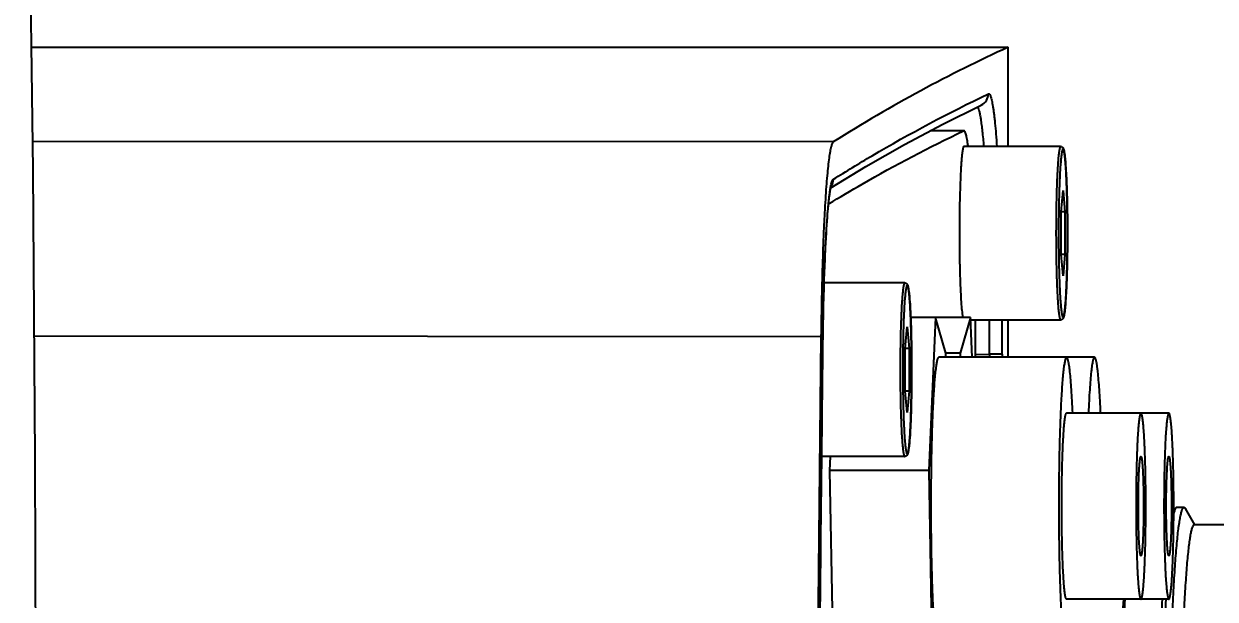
# Model space of a CAD drawing. Header units: millimetres. Extents: x 5828 to 6704, y 123 to 421.
# Drawn here: x 6437.538 to 6440.739, y 216.2 to 217.746 of the extents above; entities that cross this region are included whole.
import ezdxf

# ---------------------------------------------------------------- set-up
doc = ezdxf.new("R2010")
doc.units = ezdxf.units.MM
doc.layers.add('外形图', color=7, linetype='Continuous')
doc.layers.add('尺寸标注', color=7, linetype='Continuous')
doc.styles.add('微软雅黑', font='msyh.ttc', dxfattribs={"height": 1.5})
doc.dimstyles.new('尺寸标注_1_15比例', dxfattribs={"dimtxt": 1.5, "dimasz": 1.25, "dimexe": 0.5, "dimexo": 0.4, "dimgap": 0.5, "dimtad": 1, "dimdec": 1, "dimlfac": 15, "dimdsep": 46, "dimtxsty": '微软雅黑', "dimcen": 0.09, "dimadec": 0, "dimazin": 0, "dimtp": 0.01, "dimtm": 0.01, "dimtfac": 1, "dimtdec": 1, "dimtofl": 0, "dimtmove": 0, "dimatfit": 3, "dimfxl": 1, "dimtolj": 1, "dimarcsym": 0})

# ---------------------------------------------------------------- blocks, each defined once
blk = doc.blocks.new('*D790')
at = {"layer": 'Defpoints', "color": 0}
for p in [(6431.8498, 222.0224), (6429.7498, 214.45), (6431.8498, 214.4501)]:
    blk.add_point(p, dxfattribs=at)
at = {"layer": '尺寸标注', "color": 0, "lineweight": -2}
for p, q in [((6429.7498, 214.85), (6429.7498, 222.5224)), ((6431.8498, 214.8501), (6431.8498, 222.5224)), ((6428.4998, 222.0224), (6427.2498, 222.0224)), ((6433.0998, 222.0224), (6439.0354, 222.0224))]:
    blk.add_line(p, q, dxfattribs=at)
at = {"layer": '尺寸标注', "color": 0}
for points in [[(6428.4998, 221.814), (6428.4998, 222.2307), (6429.7498, 222.0224)], [(6433.0998, 222.2307), (6433.0998, 221.814), (6431.8498, 222.0224)]]:
    blk.add_solid(points, dxfattribs=at)
at = {"layer": '尺寸标注', "color": 0, "insert": (6436.6926, 223.3019), "char_height": 1.5, "attachment_point": 5, "style": '微软雅黑'}
blk.add_mtext('\\A1;31.5', dxfattribs=at)
blk = doc.blocks.new('*D791')
at = {"layer": 'Defpoints', "color": 0}
for p in [(6429.7498, 214.45), (6429.7498, 213.5834), (6447.9848, 213.5834)]:
    blk.add_point(p, dxfattribs=at)
at = {"layer": '尺寸标注', "color": 0, "lineweight": -2}
for p, q in [((6447.9848, 215.7), (6447.9848, 216.95)), ((6430.1498, 214.45), (6448.4848, 214.45)), ((6430.1498, 213.5834), (6448.4848, 213.5834)), ((6447.9848, 212.3334), (6447.9848, 208.1098))]:
    blk.add_line(p, q, dxfattribs=at)
at = {"layer": '尺寸标注', "color": 0}
for points in [[(6447.7765, 215.7), (6448.1932, 215.7), (6447.9848, 214.45)], [(6448.1932, 212.3334), (6447.7765, 212.3334), (6447.9848, 213.5834)]]:
    blk.add_solid(points, dxfattribs=at)
at = {"layer": '尺寸标注', "color": 0, "insert": (6446.7058, 209.5966), "char_height": 1.5, "attachment_point": 5, "rotation": 90, "style": '微软雅黑'}
blk.add_mtext('\\A1;13', dxfattribs=at)

msp = doc.modelspace()

# ---------------------------------------------------------------- linework, layer by layer
at = {"layer": '外形图', "color": 7, "linetype": 'Continuous'}
for p, q in [((6437.5589, 217.6834), (6440.1832, 217.6834)), ((6440.1832, 217.4167), (6440.1832, 217.6834)), ((6440.1109, 217.5278), (6440.1108, 217.5278)), ((6440.0634, 217.4586), (6439.9734, 217.4586)), ((6440.0642, 217.4587), (6439.9738, 217.4587)), ((6440.0642, 217.4587), (6440.0634, 217.4586)), ((6439.7131, 217.4288), (6437.5624, 217.43)), ((6440.3239, 217.4167), (6440.0643, 217.4167)), ((6440.3254, 217.2407), (6440.3306, 217.298)), ((6440.3306, 217.298), (6440.3358, 217.2407)), ((6440.3358, 217.2407), (6440.3254, 217.2407)), ((6440.3254, 217.126), (6440.3254, 217.2407)), ((6440.3358, 217.2407), (6440.3358, 217.126)), ((6440.3358, 217.126), (6440.3254, 217.126)), ((6440.3306, 217.0687), (6440.3254, 217.126)), ((6440.3358, 217.126), (6440.3306, 217.0687)), ((6439.9052, 217.05), (6439.6888, 217.05)), ((6440.0819, 216.9572), (6439.9212, 216.9572)), ((6439.9878, 216.9572), (6439.9696, 216.5459)), ((6440.0155, 216.8613), (6439.9878, 216.9572)), ((6440.0819, 216.9572), (6440.0541, 216.8613)), ((6440.0866, 216.85), (6440.0819, 216.9572)), ((6440.3239, 216.95), (6440.0822, 216.95)), ((6440.1832, 216.85), (6440.1832, 216.95)), ((6439.6802, 216.9054), (6437.5665, 216.9071)), ((6439.9067, 216.874), (6439.9119, 216.9314)), ((6439.9119, 216.9314), (6439.9171, 216.874)), ((6439.6853, 216.8835), (6439.6853, 216.8838)), ((6439.6853, 216.8838), (6439.6854, 216.8835)), ((6439.9171, 216.874), (6439.9067, 216.874)), ((6439.9067, 216.7594), (6439.9067, 216.874)), ((6439.9171, 216.874), (6439.9171, 216.7594)), ((6440.4152, 216.85), (6439.9973, 216.85)), ((6440.0541, 216.8613), (6440.0155, 216.8613)), ((6440.0157, 216.85), (6440.0155, 216.8613)), ((6440.0541, 216.8613), (6440.0539, 216.85)), ((6440.0956, 216.85), (6440.0956, 216.8587)), ((6440.0956, 216.8576), (6440.1329, 216.8583)), ((6440.1674, 216.8583), (6440.1329, 216.8583)), ((6440.1329, 216.8583), (6440.1329, 216.85)), ((6440.1674, 216.8583), (6440.1674, 216.85)), ((6439.9171, 216.7594), (6439.9067, 216.7594)), ((6439.9119, 216.702), (6439.9067, 216.7594)), ((6439.9171, 216.7594), (6439.9119, 216.702)), ((6440.6149, 216.7), (6440.3402, 216.7)), ((6439.9052, 216.5834), (6439.6821, 216.5834)), ((6439.7049, 216.5834), (6439.7033, 216.5459)), ((6439.9696, 216.5459), (6439.7033, 216.5459)), ((6439.7033, 216.5459), (6439.7128, 216.0387)), ((6439.9696, 216.5459), (6439.9791, 216.0387)), ((6440.656, 216.4467), (6440.636, 216.4467)), ((6440.6846, 216.4), (6440.6596, 216.4436)), ((6441.0279, 216.4), (6440.6829, 216.4)), ((6440.6149, 216.2), (6440.3402, 216.2))]:
    msp.add_line(p, q, dxfattribs=at)
for points in [[(6437.6369, 212.0135), (6437.6133, 212.6519), (6437.5942, 213.3746), (6437.5814, 214.153), (6437.5746, 214.9626), (6437.5714, 215.7785), (6437.5687, 216.5793), (6437.5634, 217.3535), (6437.5534, 218.0912), (6437.5383, 218.7667)], [(6439.7066, 217.3054), (6439.801, 217.3628), (6439.9043, 217.4218), (6440.0076, 217.4768), (6440.1109, 217.5278)], [(6439.6854, 216.8835), (6439.6857, 216.9095), (6439.6861, 216.9365), (6439.6866, 216.963), (6439.6872, 216.9885), (6439.6878, 217.0127), (6439.6884, 217.0356), (6439.689, 217.0569), (6439.6897, 217.0767), (6439.6904, 217.0951), (6439.6911, 217.1124), (6439.6918, 217.1286), (6439.6925, 217.1437), (6439.6932, 217.1579), (6439.6939, 217.1712), (6439.6946, 217.1836), (6439.6953, 217.1951), (6439.696, 217.2059), (6439.6967, 217.216), (6439.6974, 217.2255), (6439.6981, 217.2343), (6439.6987, 217.2425), (6439.6994, 217.2501), (6439.7001, 217.2571), (6439.7007, 217.2636), (6439.7013, 217.2695), (6439.702, 217.2749), (6439.7025, 217.2798), (6439.7031, 217.2842), (6439.7036, 217.2881), (6439.7042, 217.2917), (6439.7047, 217.2949), (6439.7051, 217.2978), (6439.7056, 217.3003), (6439.706, 217.3025), (6439.7064, 217.3045), (6439.7068, 217.3062), (6439.7071, 217.3076), (6439.7074, 217.3088), (6439.7076, 217.3098), (6439.7079, 217.3106), (6439.708, 217.3111), (6439.7081, 217.3114), (6439.7081, 217.3114)], [(6439.6854, 211.15), (6439.6822, 211.4464), (6439.6793, 211.7456), (6439.6767, 212.046), (6439.6746, 212.3474), (6439.6728, 212.6497), (6439.6713, 212.9526), (6439.6702, 213.2562), (6439.6695, 213.5601), (6439.6691, 213.8643), (6439.6691, 214.1686), (6439.6695, 214.4728), (6439.6702, 214.7769), (6439.6713, 215.0805), (6439.6728, 215.3836), (6439.6746, 215.6859), (6439.6767, 215.9874), (6439.6793, 216.2878), (6439.6822, 216.5869), (6439.6854, 216.8835)]]:
    msp.add_lwpolyline(points, dxfattribs=at)
for centre, radius, start, end in [((6440.0966, 217.5579), 0.0333, 295.4549, 0.1046), ((6439.68, 217.3282), 0.0333, 330.4356, 0.1055), ((6439.6801, 217.3281), 0.0332, 325.8816, 330.4282), ((6428.7183, 216.8588), 11.3773, 359.99959, 0.45956), ((6427.7323, 216.8696), 12.4007, 359.94759, 0.37174), ((6426.9031, 216.8584), 13.2643, 359.99923, 0.39579)]:
    msp.add_arc(centre, radius, start, end, dxfattribs=at)
for centre, major_axis, start_param, end_param in [((6441.4353, -782.0312), (0, 1000), 0.023895, 0.032867), ((6440.3703, 214.0167), (0, 13.4821), 1.354859, 1.786734)]:
    msp.add_ellipse(centre, major_axis=major_axis, ratio=0.052408, start_param=start_param, end_param=end_param, dxfattribs=at)
for points, knots in [([(6439.7133, 217.3282), (6439.7477, 217.3498), (6439.8832, 217.4323), (6440.0233, 217.5073), (6440.1299, 217.5579)], [0, 0, 0, 0, 0.256151, 1, 1, 1, 1]), ([(6440.1299, 217.5579), (6440.1301, 217.558), (6440.1306, 217.5582), (6440.1314, 217.5581), (6440.1322, 217.5576), (6440.1334, 217.5565), (6440.1347, 217.5543), (6440.1362, 217.5507), (6440.1377, 217.5458), (6440.1391, 217.5398), (6440.1406, 217.5326), (6440.1421, 217.5242), (6440.1435, 217.5146), (6440.1449, 217.5039), (6440.1463, 217.492), (6440.1482, 217.474), (6440.1505, 217.4488), (6440.1521, 217.4279), (6440.1528, 217.4168)], [0, 0, 0, 0, 0.005469, 0.010792, 0.016768, 0.023977, 0.043249, 0.069921, 0.104412, 0.1469, 0.197443, 0.255994, 0.322474, 0.396792, 0.478845, 0.568513, 0.770049, 1, 1, 1, 1]), ([(6440.1008, 217.5229), (6440.1012, 217.5223), (6440.102, 217.5208), (6440.1036, 217.517), (6440.1055, 217.5106), (6440.1075, 217.5009), (6440.1096, 217.4888), (6440.1116, 217.4742), (6440.1145, 217.45), (6440.1162, 217.4306), (6440.1173, 217.4169)], [0, 0, 0, 0, 0.020494, 0.046371, 0.114979, 0.206502, 0.320931, 0.457993, 0.617251, 1, 1, 1, 1]), ([(6439.7005, 217.262), (6439.7305, 217.2802), (6439.849, 217.3503), (6439.9709, 217.4145), (6440.0634, 217.4586)], [0, 0, 0, 0, 0.255295, 1, 1, 1, 1]), ([(6440.0757, 217.4169), (6440.0753, 217.4201), (6440.0744, 217.4262), (6440.0731, 217.4347), (6440.0717, 217.4419), (6440.0702, 217.4478), (6440.0688, 217.4524), (6440.0676, 217.4555), (6440.0665, 217.4572), (6440.0658, 217.4581), (6440.065, 217.4586), (6440.0645, 217.4587), (6440.0642, 217.4587)], [0, 0, 0, 0, 0.221194, 0.41458, 0.579869, 0.716922, 0.825833, 0.907173, 0.93804, 0.962971, 0.98298, 1, 1, 1, 1]), ([(6439.7131, 217.4288), (6439.7126, 217.4284), (6439.7114, 217.4271), (6439.7101, 217.4244), (6439.7087, 217.4206), (6439.7066, 217.4134), (6439.7042, 217.4017), (6439.7016, 217.3843), (6439.699, 217.3626), (6439.6965, 217.3369), (6439.6941, 217.3073), (6439.6918, 217.2739), (6439.6897, 217.2371), (6439.687, 217.1817), (6439.6842, 217.1059), (6439.6817, 217.0084), (6439.6806, 216.9405), (6439.6802, 216.9054)], [0, 0, 0, 0, 0.003914, 0.00957, 0.017172, 0.026794, 0.052169, 0.085689, 0.127192, 0.176426, 0.233078, 0.296774, 0.367089, 0.443552, 0.612818, 0.799993, 1, 1, 1, 1]), ([(6440.0643, 217.4167), (6440.0641, 217.4167), (6440.0636, 217.4164), (6440.0631, 217.4156), (6440.0625, 217.4144), (6440.062, 217.4128), (6440.0615, 217.4106), (6440.0609, 217.408), (6440.0604, 217.405), (6440.0597, 217.4), (6440.0588, 217.3927), (6440.0579, 217.3826), (6440.057, 217.371), (6440.0558, 217.3524), (6440.0545, 217.326), (6440.0534, 217.2911), (6440.0525, 217.2526), (6440.0521, 217.2118), (6440.052, 217.1701), (6440.0523, 217.1289), (6440.053, 217.0894), (6440.0541, 217.053), (6440.0554, 217.0209), (6440.057, 216.994), (6440.0586, 216.9754), (6440.0601, 216.9638), (6440.0609, 216.9591), (6440.0613, 216.9571)], [0, 0, 0, 0, 0.001304, 0.003262, 0.006105, 0.009901, 0.014672, 0.020424, 0.027152, 0.034849, 0.053095, 0.07503, 0.100485, 0.129257, 0.195802, 0.272517, 0.356913, 0.446245, 0.537607, 0.628026, 0.714558, 0.79439, 0.864928, 0.923889, 0.969381, 0.986615, 1, 1, 1, 1]), ([(6440.3239, 217.4167), (6440.3237, 217.4167), (6440.3233, 217.4165), (6440.323, 217.416), (6440.3225, 217.4153), (6440.322, 217.414), (6440.3215, 217.4121), (6440.3209, 217.4095), (6440.3203, 217.4065), (6440.3197, 217.4029), (6440.319, 217.3971), (6440.318, 217.3885), (6440.317, 217.3768), (6440.3161, 217.3632), (6440.3152, 217.3478), (6440.3144, 217.3309), (6440.3134, 217.3057), (6440.3125, 217.2715), (6440.3118, 217.2283), (6440.3116, 217.1834), (6440.3118, 217.1384), (6440.3125, 217.0952), (6440.3134, 217.061), (6440.3144, 217.0358), (6440.3152, 217.0189), (6440.3161, 217.0036), (6440.317, 216.99), (6440.318, 216.9782), (6440.319, 216.9697), (6440.3197, 216.9638), (6440.3203, 216.9603), (6440.3209, 216.9572), (6440.3215, 216.9547), (6440.322, 216.9527), (6440.3225, 216.9514), (6440.323, 216.9507), (6440.3233, 216.9503), (6440.3237, 216.95), (6440.3239, 216.95)], [0, 0, 0, 0, 0.001411, 0.002394, 0.00362, 0.006867, 0.011226, 0.016719, 0.023346, 0.031101, 0.039968, 0.060967, 0.086158, 0.11531, 0.148147, 0.184358, 0.223596, 0.309629, 0.402955, 0.5, 0.597045, 0.690371, 0.776404, 0.815642, 0.851853, 0.88469, 0.913842, 0.939033, 0.960032, 0.968899, 0.976654, 0.983281, 0.988774, 0.993133, 0.99638, 0.997606, 0.998589, 1, 1, 1, 1]), ([(6440.3239, 217.4167), (6440.3248, 217.4167), (6440.3266, 217.4164), (6440.329, 217.4149), (6440.3307, 217.4127), (6440.3319, 217.4102), (6440.3326, 217.4077), (6440.3333, 217.4049), (6440.3341, 217.4004), (6440.3351, 217.3936), (6440.3362, 217.384), (6440.3376, 217.3675), (6440.3387, 217.3487), (6440.3397, 217.3278), (6440.3404, 217.3098), (6440.341, 217.2907), (6440.3417, 217.2633), (6440.3423, 217.2274), (6440.3425, 217.1834), (6440.3423, 217.1394), (6440.3417, 217.1035), (6440.341, 217.076), (6440.3404, 217.0569), (6440.3397, 217.039), (6440.3387, 217.018), (6440.3376, 216.9992), (6440.3362, 216.9827), (6440.3351, 216.9731), (6440.3341, 216.9663), (6440.3333, 216.9618), (6440.3326, 216.9591), (6440.3319, 216.9566), (6440.3307, 216.9541), (6440.329, 216.9519), (6440.3266, 216.9504), (6440.3248, 216.95), (6440.3239, 216.95)], [0, 0, 0, 0, 0.00593, 0.010902, 0.017755, 0.022968, 0.028203, 0.034058, 0.040762, 0.057052, 0.077338, 0.101572, 0.161144, 0.19596, 0.233709, 0.274031, 0.31654, 0.406461, 0.500001, 0.593541, 0.683462, 0.72597, 0.766292, 0.804041, 0.838858, 0.898429, 0.922663, 0.942948, 0.959239, 0.965943, 0.971797, 0.977032, 0.982245, 0.989098, 0.99407, 1, 1, 1, 1]), ([(6440.3306, 217.41), (6440.3303, 217.41), (6440.33, 217.4098), (6440.3297, 217.4094), (6440.3292, 217.4087), (6440.3287, 217.4074), (6440.3282, 217.4055), (6440.3276, 217.4031), (6440.3271, 217.4001), (6440.3265, 217.3966), (6440.3258, 217.391), (6440.3249, 217.3826), (6440.3239, 217.3712), (6440.323, 217.358), (6440.3221, 217.3431), (6440.3213, 217.3267), (6440.3204, 217.3022), (6440.3195, 217.269), (6440.3188, 217.227), (6440.3186, 217.1834), (6440.3188, 217.1397), (6440.3195, 217.0977), (6440.3204, 217.0645), (6440.3213, 217.04), (6440.3221, 217.0236), (6440.323, 217.0087), (6440.3239, 216.9955), (6440.3249, 216.9841), (6440.3258, 216.9758), (6440.3265, 216.9701), (6440.3271, 216.9666), (6440.3276, 216.9637), (6440.3282, 216.9612), (6440.3287, 216.9593), (6440.3292, 216.9581), (6440.3297, 216.9573), (6440.33, 216.9569), (6440.3303, 216.9567), (6440.3306, 216.9567)], [0, 0, 0, 0, 0.001411, 0.002394, 0.00362, 0.006867, 0.011226, 0.016719, 0.023346, 0.031101, 0.039968, 0.060967, 0.086158, 0.11531, 0.148147, 0.184358, 0.223596, 0.309629, 0.402955, 0.5, 0.597045, 0.690371, 0.776404, 0.815642, 0.851853, 0.88469, 0.913842, 0.939033, 0.960032, 0.968899, 0.976654, 0.983281, 0.988774, 0.993133, 0.99638, 0.997606, 0.998589, 1, 1, 1, 1]), ([(6440.3306, 216.9567), (6440.3308, 216.9567), (6440.3311, 216.9569), (6440.3315, 216.9573), (6440.3319, 216.9581), (6440.3324, 216.9593), (6440.3329, 216.9612), (6440.3335, 216.9637), (6440.334, 216.9666), (6440.3346, 216.9701), (6440.3354, 216.9758), (6440.3363, 216.9841), (6440.3372, 216.9955), (6440.3382, 217.0087), (6440.339, 217.0236), (6440.3398, 217.04), (6440.3407, 217.0645), (6440.3416, 217.0977), (6440.3423, 217.1397), (6440.3425, 217.1834), (6440.3423, 217.227), (6440.3416, 217.269), (6440.3407, 217.3022), (6440.3398, 217.3267), (6440.339, 217.3431), (6440.3382, 217.358), (6440.3372, 217.3712), (6440.3363, 217.3826), (6440.3354, 217.391), (6440.3346, 217.3966), (6440.334, 217.4001), (6440.3335, 217.4031), (6440.3329, 217.4055), (6440.3324, 217.4074), (6440.3319, 217.4087), (6440.3315, 217.4094), (6440.3311, 217.4098), (6440.3308, 217.41), (6440.3306, 217.41)], [0, 0, 0, 0, 0.001411, 0.002394, 0.00362, 0.006867, 0.011226, 0.016719, 0.023346, 0.031101, 0.039968, 0.060967, 0.086158, 0.11531, 0.148147, 0.184358, 0.223596, 0.309629, 0.402955, 0.5, 0.597045, 0.690371, 0.776404, 0.815642, 0.851853, 0.88469, 0.913842, 0.939033, 0.960032, 0.968899, 0.976654, 0.983281, 0.988774, 0.993133, 0.99638, 0.997606, 0.998589, 1, 1, 1, 1]), ([(6439.7071, 217.3117), (6439.7076, 217.3139), (6439.7085, 217.3177), (6439.71, 217.3226), (6439.7113, 217.3258), (6439.7124, 217.3275), (6439.713, 217.3281), (6439.7133, 217.3282)], [0, 0, 0, 0, 0.370696, 0.659127, 0.866579, 0.941634, 1, 1, 1, 1]), ([(6439.6853, 216.8838), (6439.6859, 216.9328), (6439.6872, 217.0039), (6439.6902, 217.095), (6439.6928, 217.1546), (6439.6958, 217.2066), (6439.6991, 217.2501), (6439.7022, 217.2806), (6439.7049, 217.3001), (6439.7064, 217.3081), (6439.7071, 217.3117)], [0, 0, 0, 0, 0.342718, 0.497724, 0.637685, 0.759993, 0.862381, 0.94287, 0.974417, 1, 1, 1, 1]), ([(6439.9052, 217.05), (6439.905, 217.05), (6439.9046, 217.0498), (6439.9043, 217.0494), (6439.9038, 217.0486), (6439.9033, 217.0474), (6439.9028, 217.0454), (6439.9022, 217.0429), (6439.9016, 217.0398), (6439.9011, 217.0362), (6439.9003, 217.0304), (6439.8994, 217.0218), (6439.8983, 217.0101), (6439.8974, 216.9965), (6439.8965, 216.9812), (6439.8957, 216.9643), (6439.8948, 216.939), (6439.8938, 216.9049), (6439.8932, 216.8616), (6439.8929, 216.8167), (6439.8932, 216.7718), (6439.8938, 216.7285), (6439.8948, 216.6944), (6439.8957, 216.6691), (6439.8965, 216.6522), (6439.8974, 216.6369), (6439.8983, 216.6233), (6439.8994, 216.6116), (6439.9003, 216.603), (6439.9011, 216.5972), (6439.9016, 216.5936), (6439.9022, 216.5905), (6439.9028, 216.588), (6439.9033, 216.5861), (6439.9038, 216.5848), (6439.9043, 216.584), (6439.9046, 216.5836), (6439.905, 216.5834), (6439.9052, 216.5834)], [0, 0, 0, 0, 0.001411, 0.002394, 0.00362, 0.006867, 0.011226, 0.016719, 0.023346, 0.031101, 0.039968, 0.060967, 0.086158, 0.11531, 0.148147, 0.184358, 0.223596, 0.309629, 0.402955, 0.5, 0.597045, 0.690371, 0.776404, 0.815642, 0.851853, 0.88469, 0.913842, 0.939033, 0.960032, 0.968899, 0.976654, 0.983281, 0.988774, 0.993133, 0.99638, 0.997606, 0.998589, 1, 1, 1, 1]), ([(6439.9119, 217.0434), (6439.9117, 217.0434), (6439.9113, 217.0432), (6439.911, 217.0427), (6439.9105, 217.042), (6439.9101, 217.0408), (6439.9095, 217.0389), (6439.9089, 217.0364), (6439.9084, 217.0334), (6439.9078, 217.03), (6439.9071, 217.0243), (6439.9062, 217.016), (6439.9052, 217.0046), (6439.9043, 216.9914), (6439.9034, 216.9765), (6439.9027, 216.96), (6439.9017, 216.9355), (6439.9008, 216.9023), (6439.9002, 216.8604), (6439.8999, 216.8167), (6439.9002, 216.773), (6439.9008, 216.7311), (6439.9017, 216.6979), (6439.9027, 216.6734), (6439.9034, 216.6569), (6439.9043, 216.642), (6439.9052, 216.6288), (6439.9062, 216.6174), (6439.9071, 216.6091), (6439.9078, 216.6035), (6439.9084, 216.6), (6439.9089, 216.597), (6439.9095, 216.5946), (6439.9101, 216.5926), (6439.9105, 216.5914), (6439.911, 216.5907), (6439.9113, 216.5902), (6439.9117, 216.59), (6439.9119, 216.59)], [0, 0, 0, 0, 0.001411, 0.002394, 0.00362, 0.006867, 0.011226, 0.016719, 0.023346, 0.031101, 0.039968, 0.060967, 0.086158, 0.11531, 0.148147, 0.184358, 0.223596, 0.309629, 0.402955, 0.5, 0.597045, 0.690371, 0.776404, 0.815642, 0.851853, 0.88469, 0.913842, 0.939033, 0.960032, 0.968899, 0.976654, 0.983281, 0.988774, 0.993133, 0.99638, 0.997606, 0.998589, 1, 1, 1, 1]), ([(6439.9052, 217.05), (6439.9062, 217.05), (6439.9079, 217.0497), (6439.9104, 217.0482), (6439.9121, 217.046), (6439.9132, 217.0435), (6439.9139, 217.041), (6439.9146, 217.0383), (6439.9154, 217.0338), (6439.9164, 217.0269), (6439.9175, 217.0173), (6439.9189, 217.0009), (6439.9201, 216.9821), (6439.9211, 216.9611), (6439.9218, 216.9432), (6439.9224, 216.924), (6439.923, 216.8966), (6439.9236, 216.8607), (6439.9238, 216.8167), (6439.9236, 216.7727), (6439.923, 216.7368), (6439.9224, 216.7094), (6439.9218, 216.6902), (6439.9211, 216.6723), (6439.9201, 216.6513), (6439.9189, 216.6325), (6439.9175, 216.6161), (6439.9164, 216.6065), (6439.9154, 216.5996), (6439.9146, 216.5951), (6439.9139, 216.5924), (6439.9132, 216.5899), (6439.9121, 216.5874), (6439.9104, 216.5852), (6439.9079, 216.5837), (6439.9062, 216.5834), (6439.9052, 216.5834)], [0, 0, 0, 0, 0.00593, 0.010902, 0.017755, 0.022968, 0.028203, 0.034058, 0.040762, 0.057052, 0.077338, 0.101572, 0.161144, 0.19596, 0.233709, 0.274031, 0.31654, 0.406461, 0.500001, 0.593541, 0.683462, 0.72597, 0.766292, 0.804041, 0.838858, 0.898429, 0.922663, 0.942948, 0.959239, 0.965943, 0.971797, 0.977032, 0.982245, 0.989098, 0.99407, 1, 1, 1, 1]), ([(6439.9119, 216.59), (6439.9121, 216.59), (6439.9124, 216.5902), (6439.9128, 216.5907), (6439.9132, 216.5914), (6439.9137, 216.5926), (6439.9143, 216.5946), (6439.9148, 216.597), (6439.9154, 216.6), (6439.9159, 216.6035), (6439.9167, 216.6091), (6439.9176, 216.6174), (6439.9185, 216.6288), (6439.9195, 216.642), (6439.9203, 216.6569), (6439.9211, 216.6734), (6439.922, 216.6979), (6439.9229, 216.7311), (6439.9236, 216.773), (6439.9238, 216.8167), (6439.9236, 216.8604), (6439.9229, 216.9023), (6439.922, 216.9355), (6439.9211, 216.96), (6439.9203, 216.9765), (6439.9195, 216.9914), (6439.9185, 217.0046), (6439.9176, 217.016), (6439.9167, 217.0243), (6439.9159, 217.03), (6439.9154, 217.0334), (6439.9148, 217.0364), (6439.9143, 217.0389), (6439.9137, 217.0408), (6439.9132, 217.042), (6439.9128, 217.0427), (6439.9124, 217.0432), (6439.9121, 217.0434), (6439.9119, 217.0434)], [0, 0, 0, 0, 0.001411, 0.002394, 0.00362, 0.006867, 0.011226, 0.016719, 0.023346, 0.031101, 0.039968, 0.060967, 0.086158, 0.11531, 0.148147, 0.184358, 0.223596, 0.309629, 0.402955, 0.5, 0.597045, 0.690371, 0.776404, 0.815642, 0.851853, 0.88469, 0.913842, 0.939033, 0.960032, 0.968899, 0.976654, 0.983281, 0.988774, 0.993133, 0.99638, 0.997606, 0.998589, 1, 1, 1, 1]), ([(6439.6853, 211.15), (6439.6799, 211.6249), (6439.6717, 212.5805), (6439.6677, 214.0167), (6439.6717, 215.4529), (6439.6799, 216.4085), (6439.6853, 216.8835)], [0, 0, 0, 0, 0.248536, 0.5, 0.751464, 1, 1, 1, 1]), ([(6439.9973, 216.05), (6439.9969, 216.05), (6439.9963, 216.0504), (6439.9957, 216.0512), (6439.995, 216.0524), (6439.9941, 216.0546), (6439.9931, 216.058), (6439.9921, 216.0623), (6439.9912, 216.0676), (6439.9902, 216.0737), (6439.9888, 216.0837), (6439.9873, 216.0984), (6439.9855, 216.1185), (6439.9839, 216.1418), (6439.9824, 216.1681), (6439.981, 216.1971), (6439.9794, 216.2403), (6439.9778, 216.2989), (6439.9766, 216.373), (6439.9762, 216.45), (6439.9766, 216.5271), (6439.9778, 216.6012), (6439.9794, 216.6597), (6439.981, 216.703), (6439.9824, 216.732), (6439.9839, 216.7583), (6439.9855, 216.7816), (6439.9873, 216.8017), (6439.9888, 216.8164), (6439.9902, 216.8264), (6439.9912, 216.8325), (6439.9921, 216.8378), (6439.9931, 216.8421), (6439.9941, 216.8454), (6439.995, 216.8476), (6439.9957, 216.8489), (6439.9963, 216.8497), (6439.9969, 216.85), (6439.9973, 216.85)], [0, 0, 0, 0, 0.001411, 0.002394, 0.00362, 0.006867, 0.011226, 0.016719, 0.023346, 0.0311, 0.039968, 0.060967, 0.086158, 0.11531, 0.148147, 0.184357, 0.223596, 0.309628, 0.402955, 0.5, 0.597045, 0.690371, 0.776404, 0.815642, 0.851853, 0.88469, 0.913842, 0.939033, 0.960032, 0.968899, 0.976653, 0.983281, 0.988773, 0.993133, 0.99638, 0.997606, 0.998589, 1, 1, 1, 1]), ([(6440.3402, 216.85), (6440.3398, 216.85), (6440.3392, 216.8497), (6440.3386, 216.8489), (6440.3378, 216.8476), (6440.337, 216.8454), (6440.336, 216.8421), (6440.335, 216.8378), (6440.334, 216.8325), (6440.333, 216.8264), (6440.3317, 216.8164), (6440.3301, 216.8017), (6440.3284, 216.7816), (6440.3268, 216.7583), (6440.3253, 216.732), (6440.3239, 216.703), (6440.3222, 216.6597), (6440.3206, 216.6012), (6440.3195, 216.5271), (6440.3191, 216.45), (6440.3195, 216.373), (6440.3206, 216.2989), (6440.3222, 216.2403), (6440.3239, 216.1971), (6440.3253, 216.1681), (6440.3268, 216.1418), (6440.3284, 216.1185), (6440.3301, 216.0984), (6440.3317, 216.0837), (6440.333, 216.0737), (6440.334, 216.0676), (6440.335, 216.0623), (6440.336, 216.058), (6440.337, 216.0546), (6440.3378, 216.0524), (6440.3386, 216.0512), (6440.3392, 216.0504), (6440.3398, 216.05), (6440.3402, 216.05)], [0, 0, 0, 0, 0.001411, 0.002394, 0.00362, 0.006867, 0.011227, 0.016719, 0.023347, 0.031101, 0.039968, 0.060967, 0.086158, 0.11531, 0.148147, 0.184358, 0.223596, 0.309629, 0.402955, 0.5, 0.597045, 0.690372, 0.776404, 0.815643, 0.851853, 0.88469, 0.913842, 0.939033, 0.960032, 0.9689, 0.976654, 0.983281, 0.988774, 0.993133, 0.99638, 0.997606, 0.998589, 1, 1, 1, 1]), ([(6440.3565, 216.7002), (6440.356, 216.7113), (6440.3551, 216.7323), (6440.3533, 216.7619), (6440.3515, 216.7876), (6440.3497, 216.8065), (6440.3482, 216.8194), (6440.3472, 216.8273), (6440.3461, 216.8341), (6440.3449, 216.8397), (6440.344, 216.8436), (6440.3431, 216.846), (6440.3426, 216.8475), (6440.342, 216.8486), (6440.3413, 216.8495), (6440.3406, 216.85), (6440.3402, 216.85)], [0, 0, 0, 0, 0.219466, 0.415682, 0.58623, 0.729027, 0.789476, 0.842387, 0.887622, 0.925085, 0.954739, 0.966658, 0.976669, 0.984831, 0.991259, 1, 1, 1, 1]), ([(6440.4152, 216.85), (6440.4147, 216.85), (6440.414, 216.8495), (6440.4134, 216.8486), (6440.4128, 216.8475), (6440.4122, 216.846), (6440.4114, 216.8436), (6440.4104, 216.8397), (6440.4093, 216.8341), (6440.4082, 216.8273), (6440.4071, 216.8194), (6440.4056, 216.8065), (6440.4039, 216.7876), (6440.402, 216.7619), (6440.4003, 216.7323), (6440.3993, 216.7113), (6440.3988, 216.7002)], [0, 0, 0, 0, 0.008741, 0.015169, 0.023331, 0.033342, 0.045261, 0.074915, 0.112378, 0.157613, 0.210524, 0.270973, 0.413771, 0.584318, 0.780534, 1, 1, 1, 1]), ([(6440.4315, 216.7002), (6440.4311, 216.7113), (6440.4301, 216.7323), (6440.4284, 216.7619), (6440.4265, 216.7876), (6440.4247, 216.8065), (6440.4233, 216.8194), (6440.4222, 216.8273), (6440.4211, 216.8341), (6440.42, 216.8397), (6440.419, 216.8436), (6440.4182, 216.846), (6440.4176, 216.8475), (6440.417, 216.8486), (6440.4163, 216.8495), (6440.4156, 216.85), (6440.4152, 216.85)], [0, 0, 0, 0, 0.219466, 0.415682, 0.58623, 0.729027, 0.789476, 0.842387, 0.887622, 0.925085, 0.954739, 0.966658, 0.976669, 0.984831, 0.991259, 1, 1, 1, 1]), ([(6440.3402, 216.2), (6440.3399, 216.2), (6440.3395, 216.2003), (6440.3392, 216.2007), (6440.3387, 216.2015), (6440.3382, 216.2029), (6440.3375, 216.205), (6440.3369, 216.2077), (6440.3363, 216.211), (6440.3357, 216.2148), (6440.3349, 216.2211), (6440.3339, 216.2303), (6440.3328, 216.2428), (6440.3318, 216.2574), (6440.3309, 216.2738), (6440.33, 216.2919), (6440.329, 216.319), (6440.328, 216.3556), (6440.3272, 216.4019), (6440.327, 216.45), (6440.3272, 216.4982), (6440.328, 216.5445), (6440.329, 216.5811), (6440.33, 216.6081), (6440.3309, 216.6263), (6440.3318, 216.6427), (6440.3328, 216.6572), (6440.3339, 216.6698), (6440.3349, 216.679), (6440.3357, 216.6852), (6440.3363, 216.6891), (6440.3369, 216.6924), (6440.3375, 216.6951), (6440.3382, 216.6972), (6440.3387, 216.6985), (6440.3392, 216.6993), (6440.3395, 216.6998), (6440.3399, 216.7), (6440.3402, 216.7)], [0, 0, 0, 0, 0.001411, 0.002394, 0.00362, 0.006867, 0.011226, 0.016719, 0.023346, 0.0311, 0.039968, 0.060967, 0.086158, 0.11531, 0.148147, 0.184357, 0.223596, 0.309628, 0.402955, 0.5, 0.597045, 0.690371, 0.776404, 0.815642, 0.851853, 0.88469, 0.913842, 0.939033, 0.960032, 0.968899, 0.976653, 0.983281, 0.988773, 0.993133, 0.99638, 0.997606, 0.998589, 1, 1, 1, 1]), ([(6440.5399, 216.7), (6440.5397, 216.7), (6440.5393, 216.6998), (6440.5389, 216.6993), (6440.5384, 216.6985), (6440.5379, 216.6972), (6440.5373, 216.6951), (6440.5367, 216.6924), (6440.536, 216.6891), (6440.5354, 216.6852), (6440.5346, 216.679), (6440.5336, 216.6698), (6440.5325, 216.6572), (6440.5315, 216.6427), (6440.5306, 216.6263), (6440.5297, 216.6081), (6440.5287, 216.5811), (6440.5277, 216.5445), (6440.527, 216.4982), (6440.5267, 216.45), (6440.527, 216.4019), (6440.5277, 216.3556), (6440.5287, 216.319), (6440.5297, 216.2919), (6440.5306, 216.2738), (6440.5315, 216.2574), (6440.5325, 216.2428), (6440.5336, 216.2303), (6440.5346, 216.2211), (6440.5354, 216.2148), (6440.536, 216.211), (6440.5367, 216.2077), (6440.5373, 216.205), (6440.5379, 216.2029), (6440.5384, 216.2015), (6440.5389, 216.2007), (6440.5393, 216.2003), (6440.5397, 216.2), (6440.5399, 216.2)], [0, 0, 0, 0, 0.001411, 0.002394, 0.00362, 0.006867, 0.011227, 0.016719, 0.023347, 0.031101, 0.039968, 0.060967, 0.086158, 0.11531, 0.148147, 0.184358, 0.223596, 0.309629, 0.402955, 0.5, 0.597045, 0.690372, 0.776404, 0.815643, 0.851853, 0.88469, 0.913842, 0.939033, 0.960032, 0.9689, 0.976654, 0.983281, 0.988774, 0.993133, 0.99638, 0.997606, 0.998589, 1, 1, 1, 1]), ([(6440.5399, 216.2), (6440.5401, 216.2), (6440.5405, 216.2003), (6440.5409, 216.2007), (6440.5414, 216.2015), (6440.5419, 216.2029), (6440.5425, 216.205), (6440.5431, 216.2077), (6440.5437, 216.211), (6440.5443, 216.2148), (6440.5452, 216.2211), (6440.5462, 216.2303), (6440.5473, 216.2428), (6440.5483, 216.2574), (6440.5492, 216.2738), (6440.5501, 216.2919), (6440.5511, 216.319), (6440.5521, 216.3556), (6440.5528, 216.4019), (6440.5531, 216.45), (6440.5528, 216.4982), (6440.5521, 216.5445), (6440.5511, 216.5811), (6440.5501, 216.6081), (6440.5492, 216.6263), (6440.5483, 216.6427), (6440.5473, 216.6572), (6440.5462, 216.6698), (6440.5452, 216.679), (6440.5443, 216.6852), (6440.5437, 216.6891), (6440.5431, 216.6924), (6440.5425, 216.6951), (6440.5419, 216.6972), (6440.5414, 216.6985), (6440.5409, 216.6993), (6440.5405, 216.6998), (6440.5401, 216.7), (6440.5399, 216.7)], [0, 0, 0, 0, 0.001411, 0.002394, 0.00362, 0.006867, 0.011227, 0.016719, 0.023347, 0.031101, 0.039968, 0.060967, 0.086158, 0.11531, 0.148147, 0.184358, 0.223596, 0.309629, 0.402955, 0.5, 0.597045, 0.690372, 0.776404, 0.815643, 0.851853, 0.88469, 0.913842, 0.939033, 0.960032, 0.9689, 0.976654, 0.983281, 0.988774, 0.993133, 0.99638, 0.997606, 0.998589, 1, 1, 1, 1]), ([(6440.6149, 216.7), (6440.6147, 216.7), (6440.6143, 216.6998), (6440.6139, 216.6993), (6440.6134, 216.6985), (6440.6129, 216.6972), (6440.6123, 216.6951), (6440.6117, 216.6924), (6440.6111, 216.6891), (6440.6105, 216.6852), (6440.6096, 216.679), (6440.6086, 216.6698), (6440.6076, 216.6572), (6440.6065, 216.6427), (6440.6056, 216.6263), (6440.6047, 216.6081), (6440.6037, 216.5811), (6440.6027, 216.5445), (6440.602, 216.4982), (6440.6017, 216.45), (6440.602, 216.4019), (6440.6027, 216.3556), (6440.6037, 216.319), (6440.6047, 216.2919), (6440.6056, 216.2738), (6440.6065, 216.2574), (6440.6076, 216.2428), (6440.6086, 216.2303), (6440.6096, 216.2211), (6440.6105, 216.2148), (6440.6111, 216.211), (6440.6117, 216.2077), (6440.6123, 216.205), (6440.6129, 216.2029), (6440.6134, 216.2015), (6440.6139, 216.2007), (6440.6143, 216.2003), (6440.6147, 216.2), (6440.6149, 216.2)], [0, 0, 0, 0, 0.001411, 0.002394, 0.00362, 0.006867, 0.011227, 0.016719, 0.023347, 0.031101, 0.039968, 0.060967, 0.086158, 0.11531, 0.148147, 0.184358, 0.223596, 0.309629, 0.402955, 0.5, 0.597045, 0.690372, 0.776404, 0.815643, 0.851853, 0.88469, 0.913842, 0.939033, 0.960032, 0.9689, 0.976654, 0.983281, 0.988774, 0.993133, 0.99638, 0.997606, 0.998589, 1, 1, 1, 1]), ([(6440.6149, 216.2), (6440.6151, 216.2), (6440.6155, 216.2003), (6440.6159, 216.2007), (6440.6164, 216.2015), (6440.6169, 216.2029), (6440.6175, 216.205), (6440.6181, 216.2077), (6440.6188, 216.211), (6440.6194, 216.2148), (6440.6202, 216.2211), (6440.6212, 216.2303), (6440.6223, 216.2428), (6440.6233, 216.2574), (6440.6242, 216.2738), (6440.6251, 216.2919), (6440.6261, 216.319), (6440.6271, 216.3556), (6440.6278, 216.4019), (6440.6281, 216.45), (6440.6278, 216.4982), (6440.6271, 216.5445), (6440.6261, 216.5811), (6440.6251, 216.6081), (6440.6242, 216.6263), (6440.6233, 216.6427), (6440.6223, 216.6572), (6440.6212, 216.6698), (6440.6202, 216.679), (6440.6194, 216.6852), (6440.6188, 216.6891), (6440.6181, 216.6924), (6440.6175, 216.6951), (6440.6169, 216.6972), (6440.6164, 216.6985), (6440.6159, 216.6993), (6440.6155, 216.6998), (6440.6151, 216.7), (6440.6149, 216.7)], [0, 0, 0, 0, 0.001411, 0.002394, 0.00362, 0.006867, 0.011227, 0.016719, 0.023347, 0.031101, 0.039968, 0.060967, 0.086158, 0.11531, 0.148147, 0.184358, 0.223596, 0.309629, 0.402955, 0.5, 0.597045, 0.690372, 0.776404, 0.815643, 0.851853, 0.88469, 0.913842, 0.939033, 0.960032, 0.9689, 0.976654, 0.983281, 0.988774, 0.993133, 0.99638, 0.997606, 0.998589, 1, 1, 1, 1]), ([(6440.5399, 216.3167), (6440.5398, 216.3167), (6440.5395, 216.3169), (6440.5392, 216.3174), (6440.5388, 216.3182), (6440.5385, 216.3194), (6440.5382, 216.3208), (6440.5377, 216.3233), (6440.5371, 216.3272), (6440.5365, 216.3328), (6440.536, 216.3395), (6440.5354, 216.3473), (6440.5347, 216.3596), (6440.534, 216.3769), (6440.5334, 216.3997), (6440.533, 216.4244), (6440.5329, 216.45), (6440.533, 216.4757), (6440.5334, 216.5004), (6440.534, 216.5232), (6440.5347, 216.5405), (6440.5354, 216.5528), (6440.536, 216.5605), (6440.5365, 216.5673), (6440.5371, 216.5728), (6440.5377, 216.5768), (6440.5382, 216.5793), (6440.5385, 216.5807), (6440.5388, 216.5818), (6440.5392, 216.5827), (6440.5395, 216.5832), (6440.5398, 216.5834), (6440.5399, 216.5834)], [0, 0, 0, 0, 0.001411, 0.003613, 0.00686, 0.01122, 0.016712, 0.02334, 0.039961, 0.06096, 0.086152, 0.115304, 0.148141, 0.223591, 0.309625, 0.402953, 0.5, 0.597046, 0.690374, 0.776409, 0.851858, 0.884696, 0.913848, 0.93904, 0.960039, 0.97666, 0.983287, 0.98878, 0.99314, 0.996387, 0.998589, 1, 1, 1, 1]), ([(6440.5399, 216.5834), (6440.54, 216.5834), (6440.5403, 216.5832), (6440.5406, 216.5827), (6440.541, 216.5818), (6440.5413, 216.5807), (6440.5416, 216.5793), (6440.5421, 216.5768), (6440.5426, 216.5728), (6440.5432, 216.5673), (6440.5438, 216.5605), (6440.5444, 216.5528), (6440.5451, 216.5405), (6440.5458, 216.5232), (6440.5464, 216.5004), (6440.5468, 216.4757), (6440.5469, 216.45), (6440.5468, 216.4244), (6440.5464, 216.3997), (6440.5458, 216.3769), (6440.5451, 216.3596), (6440.5444, 216.3473), (6440.5438, 216.3395), (6440.5432, 216.3328), (6440.5426, 216.3272), (6440.5421, 216.3233), (6440.5416, 216.3208), (6440.5413, 216.3194), (6440.541, 216.3182), (6440.5406, 216.3174), (6440.5403, 216.3169), (6440.54, 216.3167), (6440.5399, 216.3167)], [0, 0, 0, 0, 0.001411, 0.003613, 0.00686, 0.01122, 0.016712, 0.02334, 0.039961, 0.06096, 0.086152, 0.115304, 0.148141, 0.223591, 0.309625, 0.402953, 0.5, 0.597046, 0.690374, 0.776409, 0.851858, 0.884696, 0.913848, 0.93904, 0.960039, 0.97666, 0.983287, 0.98878, 0.99314, 0.996387, 0.998589, 1, 1, 1, 1]), ([(6440.6149, 216.3167), (6440.6148, 216.3167), (6440.6145, 216.3169), (6440.6142, 216.3174), (6440.6138, 216.3182), (6440.6135, 216.3194), (6440.6132, 216.3208), (6440.6127, 216.3233), (6440.6122, 216.3272), (6440.6116, 216.3328), (6440.611, 216.3395), (6440.6104, 216.3473), (6440.6097, 216.3596), (6440.609, 216.3769), (6440.6084, 216.3997), (6440.608, 216.4244), (6440.6079, 216.45), (6440.608, 216.4757), (6440.6084, 216.5004), (6440.609, 216.5232), (6440.6097, 216.5405), (6440.6104, 216.5528), (6440.611, 216.5605), (6440.6116, 216.5673), (6440.6122, 216.5728), (6440.6127, 216.5768), (6440.6132, 216.5793), (6440.6135, 216.5807), (6440.6138, 216.5818), (6440.6142, 216.5827), (6440.6145, 216.5832), (6440.6148, 216.5834), (6440.6149, 216.5834)], [0, 0, 0, 0, 0.001411, 0.003613, 0.00686, 0.01122, 0.016712, 0.02334, 0.039961, 0.06096, 0.086152, 0.115304, 0.148141, 0.223591, 0.309625, 0.402953, 0.5, 0.597046, 0.690374, 0.776409, 0.851858, 0.884696, 0.913848, 0.93904, 0.960039, 0.97666, 0.983287, 0.98878, 0.99314, 0.996387, 0.998589, 1, 1, 1, 1]), ([(6440.6149, 216.5834), (6440.615, 216.5834), (6440.6153, 216.5832), (6440.6157, 216.5827), (6440.616, 216.5818), (6440.6163, 216.5807), (6440.6166, 216.5793), (6440.6171, 216.5768), (6440.6177, 216.5728), (6440.6183, 216.5673), (6440.6188, 216.5605), (6440.6194, 216.5528), (6440.6201, 216.5405), (6440.6208, 216.5232), (6440.6214, 216.5004), (6440.6218, 216.4757), (6440.6219, 216.45), (6440.6218, 216.4244), (6440.6214, 216.3997), (6440.6208, 216.3769), (6440.6201, 216.3596), (6440.6194, 216.3473), (6440.6188, 216.3395), (6440.6183, 216.3328), (6440.6177, 216.3272), (6440.6171, 216.3233), (6440.6166, 216.3208), (6440.6163, 216.3194), (6440.616, 216.3182), (6440.6157, 216.3174), (6440.6153, 216.3169), (6440.615, 216.3167), (6440.6149, 216.3167)], [0, 0, 0, 0, 0.001411, 0.003613, 0.00686, 0.01122, 0.016712, 0.02334, 0.039961, 0.06096, 0.086152, 0.115304, 0.148141, 0.223591, 0.309625, 0.402953, 0.5, 0.597046, 0.690374, 0.776409, 0.851858, 0.884696, 0.913848, 0.93904, 0.960039, 0.97666, 0.983287, 0.98878, 0.99314, 0.996387, 0.998589, 1, 1, 1, 1]), ([(6440.6214, 215.3017), (6440.6196, 215.3631), (6440.6176, 215.4571), (6440.6163, 215.5843), (6440.616, 215.6834), (6440.6163, 215.7824), (6440.6173, 215.8798), (6440.6189, 215.9738), (6440.6212, 216.0629), (6440.6241, 216.1454), (6440.6274, 216.2201), (6440.6313, 216.2855), (6440.635, 216.3338), (6440.6382, 216.367), (6440.6405, 216.3876), (6440.6429, 216.4052), (6440.6451, 216.4179), (6440.6469, 216.4265), (6440.6481, 216.4318), (6440.6494, 216.4363), (6440.6507, 216.44), (6440.6519, 216.4428), (6440.6532, 216.4449), (6440.6545, 216.4463), (6440.6556, 216.4467), (6440.656, 216.4467)], [0, 0, 0, 0, 0.160262, 0.245495, 0.332209, 0.418922, 0.504156, 0.586456, 0.664419, 0.736717, 0.802119, 0.859518, 0.907944, 0.928535, 0.946595, 0.962056, 0.974862, 0.980258, 0.98498, 0.98903, 0.992412, 0.995142, 0.99725, 0.998808, 1, 1, 1, 1]), ([(6440.636, 216.4467), (6440.6357, 216.4467), (6440.6349, 216.4465), (6440.6339, 216.4457), (6440.6329, 216.4444), (6440.6319, 216.4426), (6440.6309, 216.4404), (6440.6294, 216.4365), (6440.6285, 216.4332), (6440.628, 216.4309)], [0, 0, 0, 0, 0.056774, 0.125061, 0.211884, 0.320708, 0.453236, 0.610359, 1, 1, 1, 1]), ([(6440.656, 216.4467), (6440.6563, 216.4467), (6440.657, 216.4465), (6440.6579, 216.4459), (6440.6588, 216.4449), (6440.6594, 216.444), (6440.6596, 216.4436)], [0, 0, 0, 0, 0.185819, 0.402439, 0.670192, 1, 1, 1, 1]), ([(6440.6829, 216.4), (6440.6825, 216.4), (6440.6815, 216.3997), (6440.6803, 216.3984), (6440.6791, 216.3964), (6440.6779, 216.3937), (6440.6767, 216.3902), (6440.6755, 216.386), (6440.6743, 216.3811), (6440.6727, 216.373), (6440.6706, 216.3611), (6440.6684, 216.3446), (6440.6662, 216.3252), (6440.6632, 216.2941), (6440.6597, 216.2487), (6440.6561, 216.1873), (6440.6529, 216.1172), (6440.6503, 216.0397), (6440.6481, 215.9561), (6440.6466, 215.8678), (6440.6456, 215.7764), (6440.6452, 215.6527), (6440.6462, 215.5021), (6440.6487, 215.3826), (6440.6504, 215.325)], [0, 0, 0, 0, 0.001192, 0.00275, 0.004858, 0.007588, 0.01097, 0.01502, 0.019742, 0.025138, 0.037944, 0.053405, 0.071465, 0.092056, 0.140483, 0.197881, 0.263284, 0.335582, 0.413545, 0.495845, 0.581079, 0.667792, 0.839738, 1, 1, 1, 1]), ([(6440.4883, 215.3017), (6440.486, 215.3767), (6440.4831, 215.5319), (6440.4825, 215.7645), (6440.4851, 215.9573), (6440.4893, 216.1016), (6440.4919, 216.1685), (6440.4935, 216.2002)], [0, 0, 0, 0, 0.250378, 0.518066, 0.776487, 0.894101, 1, 1, 1, 1]), ([(6440.4967, 216.2002), (6440.4951, 216.1696), (6440.4922, 216.1044), (6440.489, 216.0017), (6440.4867, 215.89), (6440.485, 215.7324), (6440.4853, 215.5738), (6440.4877, 215.4185), (6440.4897, 215.3437), (6440.4908, 215.3076)], [0, 0, 0, 0, 0.102937, 0.219131, 0.3454, 0.478226, 0.748562, 0.878479, 1, 1, 1, 1]), ([(6440.5969, 216.2002), (6440.5952, 216.1701), (6440.5923, 216.1057), (6440.5891, 216.0039), (6440.5867, 215.8927), (6440.585, 215.7354), (6440.5853, 215.5768), (6440.5877, 215.4216), (6440.5896, 215.3468), (6440.5908, 215.3108)], [0, 0, 0, 0, 0.101629, 0.217256, 0.343457, 0.47655, 0.747875, 0.87825, 1, 1, 1, 1]), ([(6440.6066, 216.2002), (6440.6051, 216.1685), (6440.6024, 216.1016), (6440.5983, 215.9573), (6440.5957, 215.7645), (6440.5962, 215.5319), (6440.5992, 215.3767), (6440.6014, 215.3017)], [0, 0, 0, 0, 0.105899, 0.223513, 0.481934, 0.749622, 1, 1, 1, 1])]:
    msp.add_open_spline(points, degree=3, knots=knots, dxfattribs=at)

# ---------------------------------------------------------------- dimensions: what is measured, and where the dimension line sits
at = {"layer": '尺寸标注'}
dim = msp.add_linear_dim(base=(6431.8498, 222.0224), p1=(6429.7498, 214.45), p2=(6431.8498, 214.4501), dimstyle='尺寸标注_1_15比例', dxfattribs=at)
dim.commit()
dim.dimension.update_dxf_attribs({"geometry": '*D790', "text_midpoint": (6436.6926, 223.3019)})
dim = msp.add_linear_dim(base=(6447.9848, 213.5834), p1=(6429.7498, 214.45), p2=(6429.7498, 213.5834), angle=90, dimstyle='尺寸标注_1_15比例', dxfattribs=at)
dim.commit()
dim.dimension.update_dxf_attribs({"geometry": '*D791', "text_midpoint": (6446.7058, 209.5966)})

doc.saveas('drawing.dxf')
